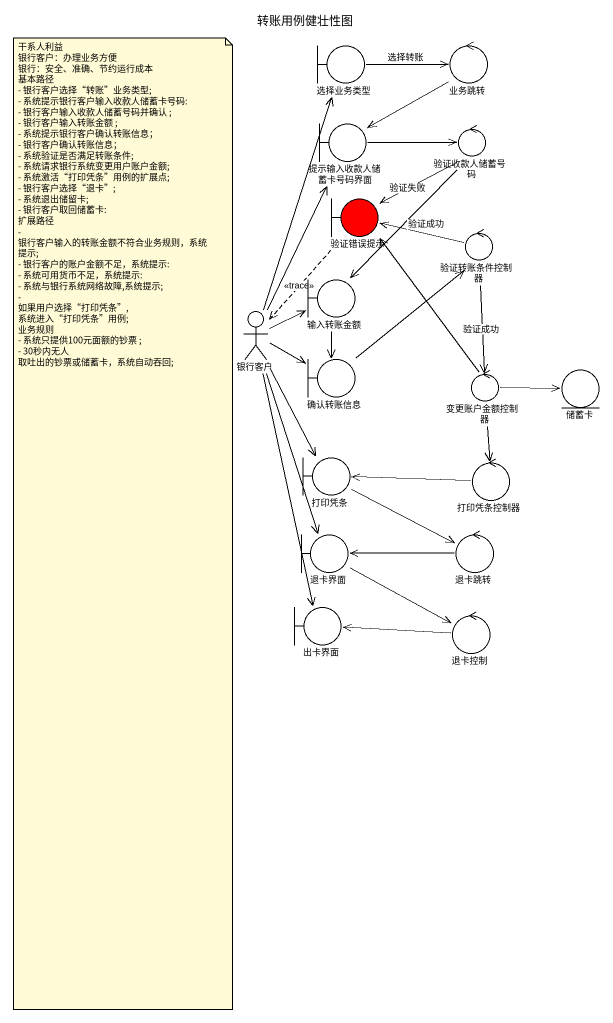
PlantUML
@startuml
title 转账用例健壮性图
boundary 选择业务类型
control 业务跳转
boundary 提示输入收款人储蓄卡号码界面
control 验证收款人储蓄号码
boundary 验证错误提示 #FF0000
control 验证转账条件控制器
boundary 输入转账金额
actor 银行客户
boundary 确认转账信息
control 变更账户金额控制器
entity 储蓄卡
boundary 打印凭条
control 打印凭条控制器
boundary 退卡界面
control 退卡跳转
boundary 出卡界面
control 退卡控制
选择业务类型 -right-> 业务跳转 : 选择转账
业务跳转 --> 提示输入收款人储蓄卡号码界面
提示输入收款人储蓄卡号码界面 -right-> 验证收款人储蓄号码
验证收款人储蓄号码 --> 验证错误提示 : 验证失败
验证收款人储蓄号码 --> 输入转账金额 : 验证成功
验证错误提示 ..> 银行客户 : <<trace>>
验证转账条件控制器 -left-> 验证错误提示
验证转账条件控制器 --> 变更账户金额控制器 : 验证成功
输入转账金额 --> 确认转账信息
银行客户 -up-> 选择业务类型
银行客户 -up-> 提示输入收款人储蓄卡号码界面
银行客户 -right-> 输入转账金额
银行客户 -right-> 确认转账信息
银行客户 --> 打印凭条
银行客户 --> 退卡界面
银行客户 --> 出卡界面
确认转账信息 -up-> 验证转账条件控制器
变更账户金额控制器 -up-> 验证错误提示
变更账户金额控制器 -right-> 储蓄卡
变更账户金额控制器 --> 打印凭条控制器
打印凭条 -right-> 退卡跳转
打印凭条控制器 -left-> 打印凭条
退卡界面 -right-> 退卡控制
退卡跳转 -left-> 退卡界面
退卡控制 -left-> 出卡界面
note as N1
  干系人利益
  银行客户：办理业务方便
  银行：安全、准确、节约运行成本
  基本路径
  - 银行客户选择“转账”业务类型;
  - 系统提示银行客户输入收款人储蓄卡号码:
  - 银行客户输入收款人储蓄号码并确认 ;
  - 银行客户输入转账金额 ;
  - 系统提示银行客户确认转账信息；
  - 银行客户确认转账信息；
  - 系统验证是否满足转账条件;
  - 系统请求银行系统变更用户账户金额;
  - 系统激活“打印凭条”用例的扩展点;
  - 银行客户选择“退卡”;
  - 系统退出储留卡;
  - 银行客户取回储蓄卡:
  扩展路径
  - 银行客户输入的转账金额不符合业务规则，系统提示;
  - 银行客户的账户金额不足，系统提示:
  - 系统可用货币不足，系统提示:
  - 系统与银行系统网络故障,系统提示;
  - 如果用户选择“打印凭条”,系统进入“打印凭条”用例;
  业务规则
  - 系统只提供100元面额的钞票 ;
  - 30秒内无人 取吐出的钞票或储蓄卡，系统自动吞回;
end note
@enduml
